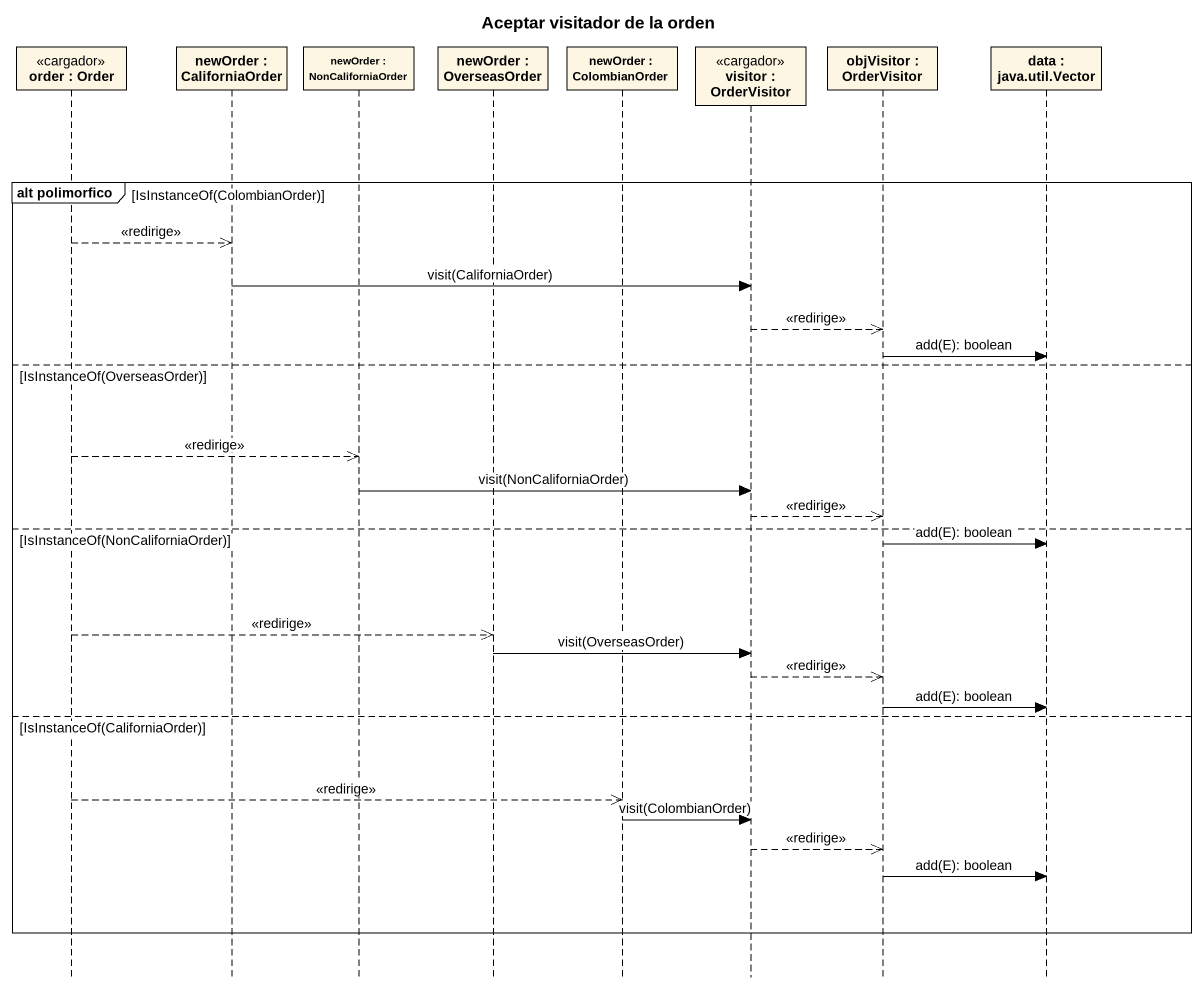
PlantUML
@startuml
title Aceptar visitador de la orden
hide footbox
participant "order : Order" as order <<cargador>>
participant "newOrder : CaliforniaOrder" as newOrder
participant "newOrder : NonCaliforniaOrder" as newOrder_2
participant "newOrder : OverseasOrder" as newOrder_3
participant "newOrder : ColombianOrder" as newOrder_4
participant "visitor : OrderVisitor" as visitor <<cargador>>
participant "objVisitor : OrderVisitor" as objVisitor
participant "data : java.util.Vector" as data

group alt polimorfico [IsInstanceOf(ColombianOrder)]
  order -->> newOrder : <<redirige>>
  newOrder -> visitor : visit(CaliforniaOrder)
  visitor -->> objVisitor : <<redirige>>
  objVisitor -> data : add(E): boolean
else IsInstanceOf(OverseasOrder)
  order -->> newOrder_2 : <<redirige>>
  newOrder_2 -> visitor : visit(NonCaliforniaOrder)
  visitor -->> objVisitor : <<redirige>>
else IsInstanceOf(NonCaliforniaOrder)
  objVisitor -> data : add(E): boolean
  order -->> newOrder_3 : <<redirige>>
  newOrder_3 -> visitor : visit(OverseasOrder)
  visitor -->> objVisitor : <<redirige>>
  objVisitor -> data : add(E): boolean
else IsInstanceOf(CaliforniaOrder)
  order -->> newOrder_4 : <<redirige>>
  newOrder_4 -> visitor : visit(ColombianOrder)
  visitor -->> objVisitor : <<redirige>>
  objVisitor -> data : add(E): boolean
end
@enduml
